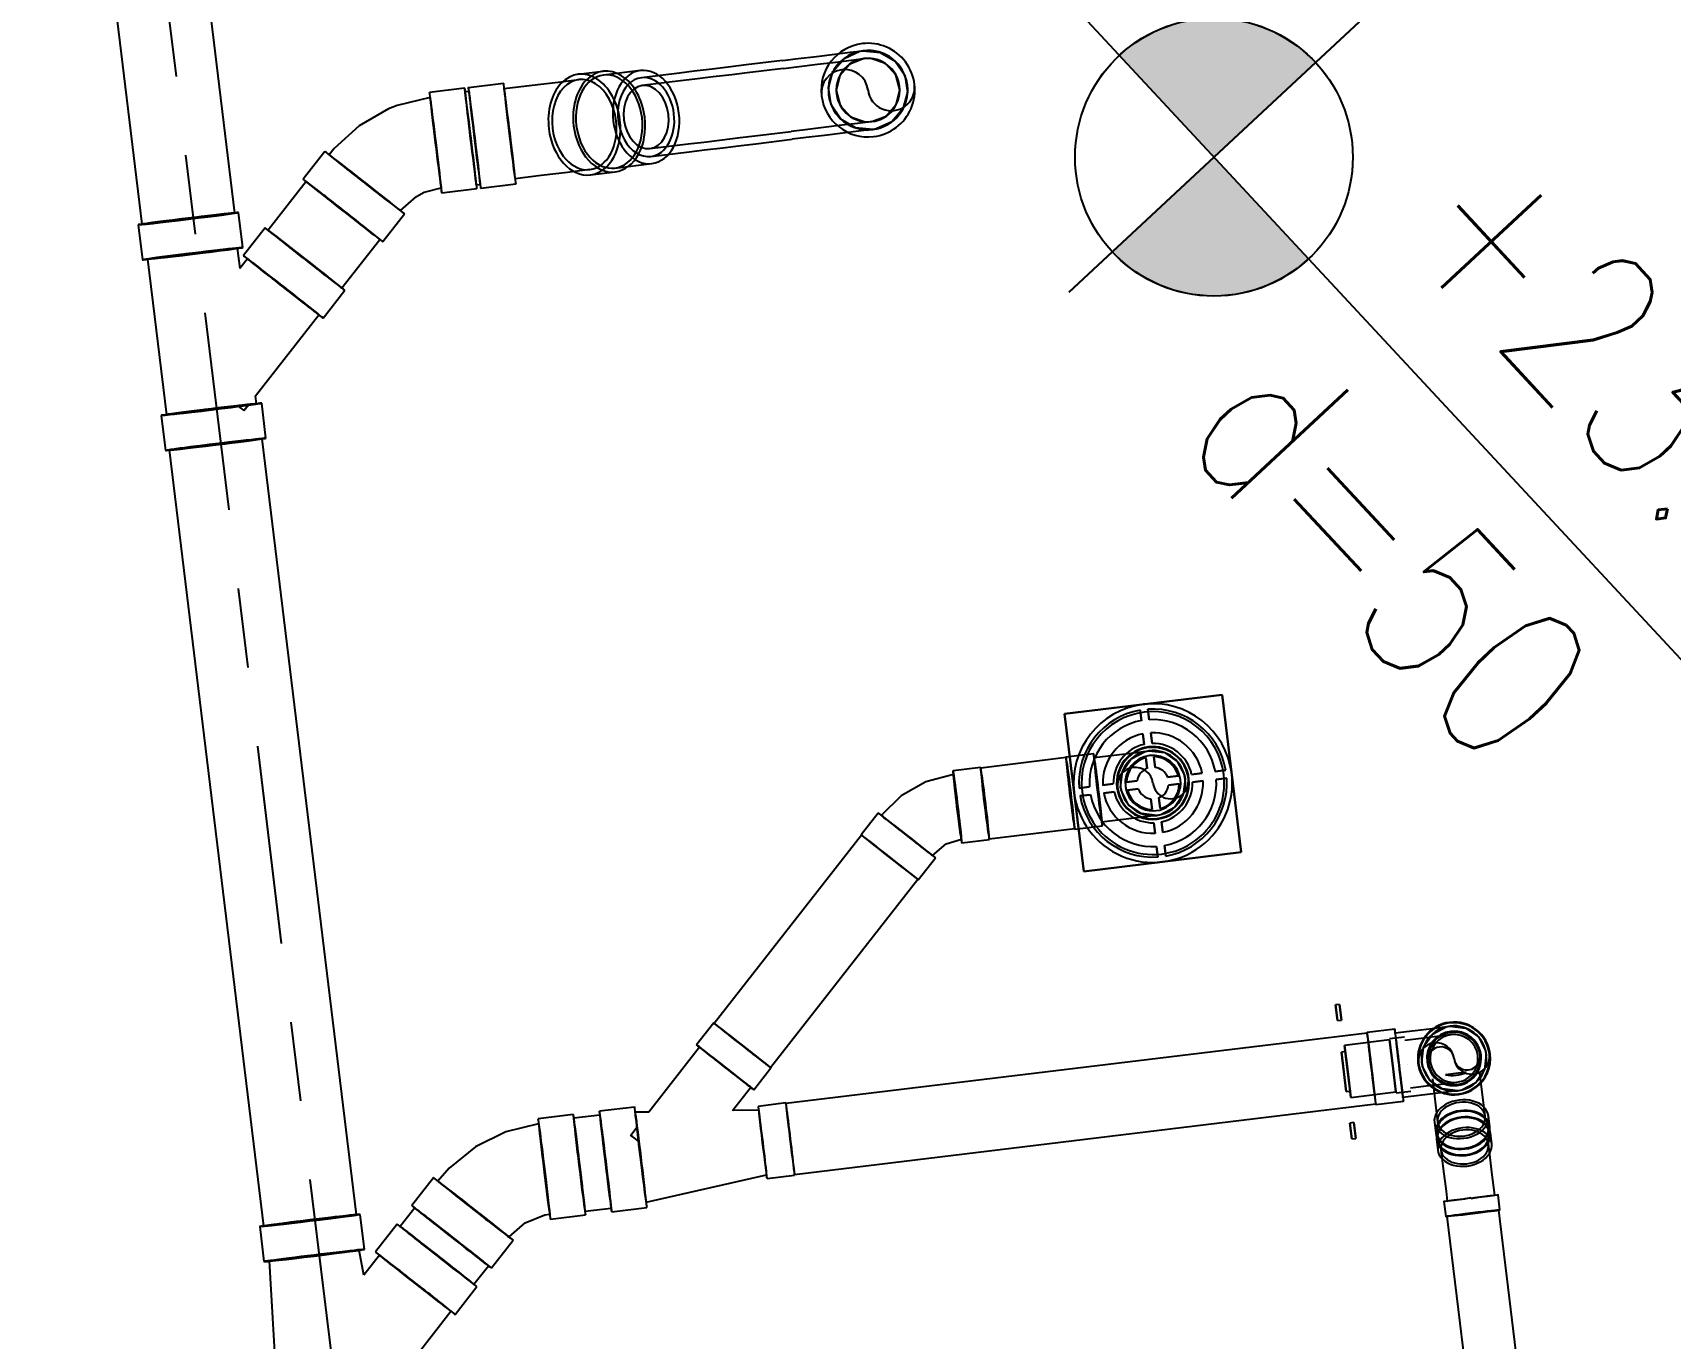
# Model space of a CAD drawing. Header units: inches. Extents: x 400392 to 401495, y 4543971 to 4544133.
# Drawn here: x 400461.586 to 400463.649, y 4544092.09 to 4544093.735 of the extents above; entities that cross this region are included whole.
import ezdxf

# ---------------------------------------------------------------- set-up
doc = ezdxf.new("R2010")
doc.units = ezdxf.units.IN
doc.header["$MEASUREMENT"] = 0
doc.linetypes.add('CENTER', pattern=[2, 1.25, -0.25, 0.25, -0.25])
doc.linetypes.add('CONTINU', pattern=[0])
doc.layers.add('A-DETL-GENF', color=92, linetype='Continuous', lineweight=9)
for name, color, linetype in [('kolon tarama prota', 252, 'Continuous'), ('skesit prota', 7, 'Continuous'), ('st-s_level (kot)', 6, 'Continuous'), ('st-s_levelmark (kot işareti)', 4, 'Continuous')]:
    doc.layers.add(name, color=color, linetype=linetype)
doc.styles.add('OLCU', font='romanstw.shx')

# ---------------------------------------------------------------- blocks, each defined once
blk = doc.blocks.new('+24.06 mekanik')
at = {"layer": 'kolon tarama prota', "color": 253}
for p, q in [((7094.7, 165322.9), (7039.8, 165322.9)), ((7108.2, 165327), (7094.7, 165327)), ((7116.4, 165325.7), (7108.2, 165325.7)), ((7129.9, 165327), (7116.4, 165327)), ((7214, 165327), (7194.9, 165327)), ((7608.5, 165325.7), (7214, 165325.7)), ((7036.8, 165305.9), (7036.8, 165279.5)), ((7039.8, 165262.5), (7094.7, 165262.5)), ((7094.7, 165258.4), (7108.2, 165258.4)), ((7108.2, 165259.7), (7116.4, 165259.7)), ((7116.4, 165258.4), (7129.9, 165258.4)), ((7194.9, 165258.4), (7214, 165258.4)), ((7214, 165259.7), (7608.5, 165259.7)), ((6971.8, 165222.9), (6971.8, 165187.9)), ((6983.3, 165233.9), (6983.3, 165214.9)), ((7017.6, 165233.9), (7017.6, 165233.9)), ((7017.6, 165233.9), (7017.6, 165233.9)), ((7017.6, 165233.9), (7017.6, 165233.9)), ((7017.6, 165233.9), (7017.6, 165233.9)), ((7051.9, 165214.9), (7051.9, 165233.9)), ((7063.4, 165187.9), (7063.4, 165222.9)), ((6984.6, 165214.9), (6984.6, 165157.7)), ((6984.6, 165214.9), (7017.6, 165214.9)), ((7017.6, 165214.9), (6984.6, 165214.9)), ((7017.6, 165214.9), (7050.6, 165214.9)), ((7050.6, 165214.9), (7017.6, 165214.9)), ((7017.6, 165214.9), (7017.6, 165214.9)), ((7017.6, 165214.9), (7017.6, 165214.9)), ((7050.6, 165157.7), (7050.6, 165214.9)), ((6972.6, 165187.9), (6972.6, 164450)), ((7062.6, 164450), (7062.6, 165187.9)), ((6932.6, 165157.7), (6932.6, 165152.7)), ((6932.6, 165157.7), (6952.6, 165157.7)), ((6952.6, 165157.7), (6932.6, 165157.7)), ((6952.6, 165152.7), (6952.6, 165157.7)), ((6984.6, 165157.7), (7017.6, 165157.7)), ((7017.6, 165157.7), (6984.6, 165157.7)), ((6992.6, 165157.7), (6992.6, 165152.7)), ((6992.6, 165157.7), (7042.6, 165157.7)), ((7042.6, 165157.7), (6992.6, 165157.7)), ((7017.6, 165157.7), (7050.6, 165157.7)), ((7050.6, 165157.7), (7017.6, 165157.7)), ((7042.6, 165152.7), (7042.6, 165157.7)), ((7082.6, 165157.7), (7082.6, 165152.7)), ((7082.6, 165157.7), (7102.6, 165157.7)), ((7102.6, 165157.7), (7082.6, 165157.7)), ((7102.6, 165152.7), (7102.6, 165157.7)), ((6932.6, 165152.7), (6952.6, 165152.7)), ((6952.6, 165152.7), (6932.6, 165152.7)), ((6992.6, 165152.7), (7042.6, 165152.7)), ((7042.6, 165152.7), (6992.6, 165152.7)), ((7082.6, 165152.7), (7102.6, 165152.7)), ((7102.6, 165152.7), (7082.6, 165152.7)), ((6727.5, 165057.8), (6527.5, 165057.8)), ((6527.5, 165057.8), (6527.5, 164857.8)), ((6527.5, 164857.8), (6527.5, 165057.8)), ((6527.5, 165057.8), (6727.5, 165057.8)), ((6527.5, 165057.8), (6527.5, 165057.8)), ((6727.5, 164857.8), (6727.5, 165057.8)), ((6727.5, 165057.8), (6727.5, 164857.8)), ((6727.5, 165057.8), (6727.5, 165057.8)), ((6622.5, 165051), (6622.5, 165037.6)), ((6622.5, 165037.6), (6622.5, 165051)), ((6622.5, 165051), (6622.5, 165051)), ((6622.5, 165037.6), (6622.5, 165037.6)), ((6632.5, 165037.6), (6632.5, 165051)), ((6632.5, 165051), (6632.5, 165037.6)), ((6632.5, 165051), (6632.5, 165051)), ((6632.5, 165037.6), (6632.5, 165037.6)), ((6622.5, 165020.9), (6622.5, 165007.5)), ((6622.5, 165007.5), (6622.5, 165020.9)), ((6622.5, 165020.9), (6622.5, 165020.9)), ((6632.5, 165007.5), (6632.5, 165020.9)), ((6632.5, 165020.9), (6632.5, 165007.5)), ((6632.5, 165020.9), (6632.5, 165020.9)), ((6622.5, 165007.5), (6622.5, 165007.5)), ((6632.5, 165007.5), (6632.5, 165007.5)), ((6622.5, 164990.7), (6622.5, 164977.1)), ((6622.5, 164977.1), (6622.5, 164990.7)), ((6622.5, 164990.7), (6622.5, 164990.7)), ((6622.5, 164977.1), (6622.5, 164977.1)), ((6632.5, 164977.1), (6632.5, 164990.7)), ((6632.5, 164990.7), (6632.5, 164977.1)), ((6632.5, 164990.7), (6632.5, 164990.7)), ((6632.5, 164977.1), (6632.5, 164977.1)), ((6547.7, 164962.8), (6534.3, 164962.8)), ((6534.3, 164962.8), (6547.7, 164962.8)), ((6534.3, 164962.8), (6534.3, 164962.8)), ((6534.3, 164952.8), (6547.7, 164952.8)), ((6547.7, 164952.8), (6534.3, 164952.8)), ((6534.3, 164952.8), (6534.3, 164952.8)), ((6547.7, 164962.8), (6547.7, 164962.8)), ((6547.7, 164952.8), (6547.7, 164952.8)), ((6577.8, 164962.8), (6564.4, 164962.8)), ((6564.4, 164962.8), (6577.8, 164962.8)), ((6564.4, 164962.8), (6564.4, 164962.8)), ((6564.4, 164952.8), (6577.8, 164952.8)), ((6577.8, 164952.8), (6564.4, 164952.8)), ((6564.4, 164952.8), (6564.4, 164952.8)), ((6577.8, 164962.8), (6577.8, 164962.8)), ((6577.8, 164952.8), (6577.8, 164952.8)), ((6608.2, 164962.8), (6594.6, 164962.8)), ((6594.6, 164962.8), (6608.2, 164962.8)), ((6594.6, 164962.8), (6594.6, 164962.8)), ((6594.6, 164952.8), (6608.2, 164952.8)), ((6608.2, 164952.8), (6594.6, 164952.8)), ((6594.6, 164952.8), (6594.6, 164952.8)), ((6608.2, 164962.8), (6608.2, 164962.8)), ((6608.2, 164952.8), (6608.2, 164952.8)), ((6660.5, 164962.8), (6646.9, 164962.8)), ((6646.9, 164962.8), (6660.5, 164962.8)), ((6646.9, 164962.8), (6646.9, 164962.8)), ((6646.9, 164952.8), (6660.5, 164952.8)), ((6660.5, 164952.8), (6646.9, 164952.8)), ((6646.9, 164952.8), (6646.9, 164952.8)), ((6660.5, 164962.8), (6660.5, 164962.8)), ((6660.5, 164952.8), (6660.5, 164952.8)), ((6690.7, 164962.8), (6677.3, 164962.8)), ((6677.3, 164962.8), (6690.7, 164962.8)), ((6677.3, 164962.8), (6677.3, 164962.8)), ((6677.3, 164952.8), (6690.7, 164952.8)), ((6690.7, 164952.8), (6677.3, 164952.8)), ((6677.3, 164952.8), (6677.3, 164952.8)), ((6690.7, 164962.8), (6690.7, 164962.8)), ((6690.7, 164952.8), (6690.7, 164952.8)), ((6720.7, 164962.8), (6707.4, 164962.8)), ((6707.4, 164962.8), (6720.7, 164962.8)), ((6707.4, 164962.8), (6707.4, 164962.8)), ((6707.4, 164952.8), (6720.7, 164952.8)), ((6720.7, 164952.8), (6707.4, 164952.8)), ((6707.4, 164952.8), (6707.4, 164952.8)), ((6720.7, 164962.8), (6720.7, 164962.8)), ((6720.7, 164952.8), (6720.7, 164952.8)), ((6622.5, 164938.4), (6622.5, 164924.8)), ((6622.5, 164924.8), (6622.5, 164938.4)), ((6622.5, 164938.4), (6622.5, 164938.4)), ((6632.5, 164924.8), (6632.5, 164938.4)), ((6632.5, 164938.4), (6632.5, 164924.8)), ((6632.5, 164938.4), (6632.5, 164938.4)), ((6622.5, 164924.8), (6622.5, 164924.8)), ((6632.5, 164924.8), (6632.5, 164924.8)), ((6622.5, 164908), (6622.5, 164894.6)), ((6622.5, 164894.6), (6622.5, 164908)), ((6622.5, 164908), (6622.5, 164908)), ((6622.5, 164894.6), (6622.5, 164894.6)), ((6632.5, 164894.6), (6632.5, 164908)), ((6632.5, 164908), (6632.5, 164894.6)), ((6632.5, 164908), (6632.5, 164908)), ((6632.5, 164894.6), (6632.5, 164894.6)), ((6581.7, 164888), (6581.7, 164853)), ((6622.5, 164877.9), (6622.5, 164864.6)), ((6622.5, 164864.6), (6622.5, 164877.9)), ((6622.5, 164877.9), (6622.5, 164877.9)), ((6632.5, 164864.6), (6632.5, 164877.9)), ((6632.5, 164877.9), (6632.5, 164864.6)), ((6632.5, 164877.9), (6632.5, 164877.9)), ((6673.3, 164853), (6673.3, 164888)), ((6527.5, 164857.8), (6727.5, 164857.8)), ((6727.5, 164857.8), (6527.5, 164857.8)), ((6527.5, 164857.8), (6527.5, 164857.8)), ((6582.5, 164853), (6582.5, 164744.6)), ((6622.5, 164864.6), (6622.5, 164864.6)), ((6632.5, 164864.6), (6632.5, 164864.6)), ((6672.5, 164744.6), (6672.5, 164853)), ((6727.5, 164857.8), (6727.5, 164857.8)), ((6581.7, 164744.6), (6581.7, 164709.6)), ((6673.3, 164709.6), (6673.3, 164744.6)), ((6712.7, 164649.6), (6687.9, 164674.4)), ((6925, 164436.2), (6712.1, 164649.1)), ((5667.6, 164604.1), (5667.6, 164558.1)), ((5677.6, 164604.1), (5677.6, 164558.1)), ((5757.6, 164558.1), (5757.6, 164604.1)), ((5767.6, 164558.1), (5767.6, 164604.1)), ((6623.2, 164609.6), (6647.9, 164584.9)), ((6648.5, 164585.4), (6861.4, 164372.5)), ((5667.6, 164473.3), (5667.6, 164424.9)), ((5677.6, 164473.3), (5677.6, 164424.9)), ((5757.6, 164424.9), (5757.6, 164473.3)), ((5767.6, 164424.9), (5767.6, 164473.3)), ((6950.3, 164412), (6925.6, 164436.7)), ((6971.8, 164450), (6971.8, 164415)), ((7063.4, 164415), (7063.4, 164450)), ((5658.6, 164424.9), (5658.6, 164378)), ((5776.6, 164377.9), (5776.6, 164424.9)), ((6976.7, 164415), (6973.2, 164382.2)), ((7074.8, 164260.1), (7058.6, 164415)), ((6973.3, 164382.2), (6946.9, 164408.6)), ((5653.9, 164378), (5653.9, 164346.5)), ((5781.4, 164346.5), (5781.4, 164378)), ((6860.8, 164372), (6885.6, 164347.2)), ((6889, 164350.6), (6962.3, 164277.3)), ((6962.3, 164277.3), (6960.5, 164260.1)), ((5653.9, 164251.6), (5653.9, 164207.2)), ((5781.4, 164207.2), (5781.4, 164251.6)), ((6953.9, 164260.1), (6953.9, 164215.6)), ((6979.6, 164260.1), (6988.7, 164251)), ((6997.8, 164259.8), (6997.8, 164260.4)), ((7081.4, 164215.6), (7081.4, 164260.1)), ((6958.6, 164215.6), (6958.6, 164182.3)), ((7076.6, 164182.3), (7076.6, 164215.6)), ((5653.9, 164202.2), (5653.9, 164157.7)), ((5658.6, 164207.2), (5658.6, 164202.2)), ((5776.6, 164202.2), (5776.6, 164207.2)), ((5781.4, 164157.7), (5781.4, 164202.2)), ((6953.9, 164182.3), (6953.9, 164137.8)), ((7081.4, 164137.8), (7081.4, 164182.3)), ((5777.9, 164136), (5774.8, 164157.7)), ((6960.5, 164137.8), (6960.5, 164137.5)), ((7074.8, 164137.7), (7074.8, 164137.8)), ((5833.4, 164076.5), (5802, 164107.9)), ((7133.4, 164056.6), (7102, 164088.1)), ((5885, 164018.2), (5830.1, 164073.2)), ((7151.1, 164032.2), (7130.1, 164053.3)), ((7185.9, 164004.1), (7154.5, 164035.5)), ((5711.8, 164017.8), (5743.3, 163986.4)), ((5919.8, 163990.2), (5888.4, 164021.6)), ((5746.6, 163989.7), (5801.6, 163934.8)), ((6006.7, 163893.9), (5915.1, 163985.5)), ((7011.8, 163997.9), (7043.3, 163966.5)), ((7275.3, 163905.4), (7181.3, 163999.4)), ((7046.6, 163969.8), (7067.7, 163948.8)), ((7064.3, 163945.4), (7095.8, 163914)), ((5798.2, 163931.4), (5829.6, 163900)), ((5819.5, 163900.5), (5775.1, 163900.5)), ((5834.3, 163904.7), (5845.1, 163893.8)), ((6061.5, 163900.5), (6017, 163900.5)), ((7090.9, 163900.5), (7046.4, 163900.5)), ((7100.4, 163918.6), (7123.2, 163895.9)), ((5775.1, 163895.7), (4904.4, 163895.7)), ((5845.1, 163893.9), (5819.5, 163893.9)), ((6017, 163893.9), (6006.7, 163893.9)), ((6023.5, 163877.1), (6017, 163883.6)), ((7046.4, 163895.7), (6061.5, 163895.7)), ((7123.2, 163895.9), (7090.9, 163893.9)), ((6016.7, 163870.7), (6017.3, 163870.7)), ((4904.4, 163777.7), (5775.1, 163777.7)), ((5819.5, 163779.6), (6017, 163779.6)), ((6061.5, 163777.7), (7046.4, 163777.7)), ((7090.9, 163779.6), (7289.9, 163767.2)), ((5775.1, 163773), (5819.5, 163773)), ((6017, 163773), (6061.5, 163773)), ((7046.4, 163773), (7090.9, 163773))]:
    blk.add_line(p, q, dxfattribs=at)
at = {"layer": 'kolon tarama prota', "color": 253, "flags": 128}
for points in [[(6976.7, 165292.7), (6981.3, 165311.7), (6994.3, 165326.4), (7012.6, 165333.4), (7017.6, 165333.7)], [(7017.6, 165333.7), (7036.6, 165329), (7051.3, 165316.1), (7058.3, 165297.8), (7058.6, 165292.7)], [(7194.9, 165322.9), (7165.7, 165322.9), (7139.5, 165322.9), (7129.9, 165322.9)], [(6976.7, 165222.9), (6976.7, 165248.2), (6976.7, 165270), (6976.7, 165285.4), (6976.7, 165292.4), (6976.7, 165292.7)], [(7017.6, 165251.7), (6998.6, 165256.4), (6984, 165269.4), (6977, 165287.6), (6976.7, 165292.7)], [(6987.5, 165292.7), (6987.5, 165288), (6987.5, 165274.6), (6987.5, 165254.8), (6987.5, 165233.9)], [(7058.6, 165292.7), (7053.9, 165273.7), (7041, 165259), (7022.7, 165252.1), (7017.6, 165251.7)], [(7047.8, 165233.9), (7047.8, 165257), (7047.8, 165276.3), (7047.8, 165288.9), (7047.8, 165292.7)], [(7058.6, 165292.7), (7058.6, 165288), (7058.6, 165274.5), (7058.6, 165254), (7058.6, 165229.3), (7058.6, 165222.9)], [(7129.9, 165262.5), (7154, 165262.5), (7182.3, 165262.5), (7194.9, 165262.5)], [(6586.6, 164957.8), (6591.2, 164976.8), (6604.2, 164991.4), (6622.5, 164998.4), (6627.5, 164998.7)], [(6627.5, 164998.7), (6646.5, 164994.1), (6661.2, 164981.1), (6668.2, 164962.9), (6668.5, 164957.8)], [(6586.6, 164888), (6586.6, 164913.3), (6586.6, 164935.2), (6586.6, 164950.6), (6586.6, 164957.5), (6586.6, 164957.8)], [(6627.5, 164916.8), (6608.5, 164921.5), (6593.9, 164934.4), (6586.9, 164952.7), (6586.6, 164957.8)], [(6668.5, 164957.8), (6663.8, 164938.8), (6650.9, 164924.1), (6632.6, 164917.1), (6627.5, 164916.8)], [(6668.5, 164957.8), (6668.5, 164953.1), (6668.5, 164939.6), (6668.5, 164919), (6668.5, 164894.2), (6668.5, 164888)], [(5667.6, 164706.6), (5672.3, 164727.7), (5685.5, 164744.9), (5704.7, 164754.9), (5726.3, 164755.8), (5746.3, 164747.5), (5761, 164731.5), (5767.4, 164710.9), (5767.6, 164706.6)], [(5757.6, 164706.6), (5753, 164725.3), (5740, 164739.7), (5721.9, 164746.3), (5702.8, 164743.7), (5687.1, 164732.4), (5678.5, 164715), (5677.6, 164706.6)], [(5667.6, 164604.1), (5667.6, 164623.9), (5667.6, 164647.2), (5667.6, 164670.5), (5667.6, 164689.9), (5667.6, 164702.6), (5667.6, 164706.6)], [(5767.6, 164706.6), (5762.9, 164685.4), (5749.8, 164668.2), (5730.6, 164658.3), (5708.9, 164657.3), (5688.9, 164665.6), (5674.3, 164681.6), (5667.8, 164702.2), (5667.6, 164706.6)], [(5677.6, 164604.1), (5677.6, 164623.9), (5677.6, 164647.2), (5677.6, 164670.5), (5677.6, 164689.9), (5677.6, 164702.6), (5677.6, 164706.6)], [(5677.6, 164706.6), (5682.3, 164687.8), (5695.2, 164673.4), (5713.4, 164666.8), (5732.5, 164669.4), (5748.2, 164680.7), (5756.7, 164698.1), (5757.6, 164706.6)], [(5757.6, 164706.6), (5757.6, 164701.9), (5757.6, 164688.5), (5757.6, 164668.6), (5757.6, 164645.2), (5757.6, 164622), (5757.6, 164604.1)], [(5767.6, 164706.6), (5767.6, 164701.9), (5767.6, 164688.5), (5767.6, 164668.6), (5767.6, 164645.2), (5767.6, 164622), (5767.6, 164604.1)], [(6586.6, 164709.6), (6591.3, 164674), (6605.2, 164640.8), (6626.6, 164613)], [(6684.5, 164671), (6672.2, 164689.9), (6668.5, 164709.6)], [(5667.6, 164558.1), (5667.6, 164538.4), (5667.6, 164515), (5667.6, 164491.8), (5667.6, 164473.3)], [(5677.6, 164558.1), (5677.6, 164538.4), (5677.6, 164515), (5677.6, 164491.8), (5677.6, 164473.3)], [(5757.6, 164473.3), (5757.6, 164493.1), (5757.6, 164516.4), (5757.6, 164539.6), (5757.6, 164558.1)], [(5767.6, 164473.3), (5767.6, 164493.1), (5767.6, 164516.4), (5767.6, 164539.6), (5767.6, 164558.1)], [(5660.5, 164251.6), (5660.5, 164287.1), (5660.5, 164320.1), (5660.5, 164346.5)], [(5774.8, 164346.5), (5774.8, 164318.1), (5774.8, 164284.9), (5774.8, 164251.6)], [(5660.5, 164157.7), (5665.2, 164115.4), (5668.3, 164103.7)], [(5797.3, 164103.3), (5781.9, 164125.4), (5777.9, 164136)], [(6960.5, 164137.5), (6965.3, 164095.2), (6979.4, 164055), (7002, 164018.9), (7016.5, 164002.6)], [(7097.3, 164083.4), (7081.9, 164105.5), (7075, 164131.5), (7074.8, 164137.7)], [(5668.3, 164103.7), (5684.8, 164064.4), (5709.6, 164029.8), (5716.5, 164022.5)]]:
    blk.add_lwpolyline(points, dxfattribs=at)
at = {"layer": 'kolon tarama prota', "color": 253}
for centre, radius, start, end in [((7017.6, 165292.7), 45.8, 0, 180), ((7017.6, 165292.7), 45.8, 0, 180), ((7017.6, 165292.7), 45.8, 90, 270), ((7017.6, 165292.7), 45.8, 90, 270), ((7017.6, 165292.7), 45, 0, 180), ((7017.6, 165292.7), 41, 90, 270), ((7017.6, 165292.7), 34.3, 0, 180), ((7017.6, 165292.7), 34.3, 0, 180), ((7017.6, 165292.7), 34.3, 90, 270), ((7017.6, 165292.7), 34.3, 90, 270), ((7017.6, 165292.7), 33, 0, 180), ((7017.6, 165292.7), 30.2, 90, 270), ((7017.6, 165292.7), 45.8, 270, 90), ((7017.6, 165292.7), 45.8, 270, 90), ((7017.6, 165315.2), 22.5, 270, 90), ((7017.6, 165292.7), 41, 270, 90), ((7017.6, 165292.7), 34.3, 270, 90), ((7017.6, 165292.7), 34.3, 270, 90), ((7017.6, 165309.2), 16.5, 270, 90), ((7017.6, 165292.7), 30.2, 270, 90), ((7017.6, 165292.7), 45.8, 180, 0), ((7017.6, 165292.7), 45.8, 180, 0), ((7017.6, 165292.7), 45, 180, 0), ((7017.6, 165292.7), 34.3, 180, 0), ((7017.6, 165292.7), 34.3, 180, 0), ((7017.6, 165292.7), 33, 180, 0), ((7017.6, 165270.2), 22.5, 90, 270), ((7017.6, 165276.2), 16.5, 90, 270), ((6627.5, 164957.8), 100, 90, 270), ((6627.5, 164957.8), 100, 90, 270), ((6627.5, 164957.8), 100, 270, 90), ((6627.5, 164957.8), 100, 270, 90), ((6627.5, 164957.8), 93.3, 93.0709, 176.9291), ((6627.5, 164957.8), 93.3, 93.0709, 176.9291), ((6627.5, 164957.8), 90, 90, 270), ((6627.5, 164957.8), 90, 90, 270), ((6627.5, 164957.8), 80, 93.5833, 176.4167), ((6627.5, 164957.8), 80, 93.5833, 176.4167), ((6627.5, 164957.8), 90, 270, 90), ((6627.5, 164957.8), 90, 270, 90), ((6627.5, 164957.8), 93.3, 3.0709, 86.9291), ((6627.5, 164957.8), 93.3, 3.0709, 86.9291), ((6627.5, 164957.8), 80, 3.5833, 86.4167), ((6627.5, 164957.8), 80, 3.5833, 86.4167), ((6627.5, 164957.8), 63.3, 94.5281, 175.4719), ((6627.5, 164957.8), 63.3, 94.5281, 175.4719), ((6627.5, 164957.8), 63.3, 4.5281, 85.4719), ((6627.5, 164957.8), 63.3, 4.5281, 85.4719), ((6627.5, 164957.8), 50, 95.7392, 174.2608), ((6627.5, 164957.8), 50, 95.7392, 174.2608), ((6627.5, 164957.8), 45.8, 90, 270), ((6627.5, 164957.8), 45.8, 90, 270), ((6627.5, 164957.8), 45, 0, 180), ((6627.5, 164957.8), 41, 90, 270), ((6627.5, 164957.8), 35, 90, 270), ((6627.5, 164957.8), 35, 90, 270), ((6627.5, 164957.8), 45.8, 270, 90), ((6627.5, 164957.8), 45.8, 270, 90), ((6627.5, 164980.3), 22.5, 270, 90), ((6627.5, 164957.8), 41, 270, 90), ((6627.5, 164957.8), 35, 270, 90), ((6627.5, 164957.8), 35, 270, 90), ((6627.5, 164957.8), 50, 5.7392, 84.2608), ((6627.5, 164957.8), 50, 5.7392, 84.2608), ((6627.5, 164957.8), 33.3, 98.6269, 171.3731), ((6627.5, 164957.8), 33.3, 98.6269, 171.3731), ((6627.5, 164957.8), 20, 104.4775, 165.5225), ((6627.5, 164957.8), 20, 104.4775, 165.5225), ((6627.5, 164957.8), 33.3, 8.6269, 81.3731), ((6627.5, 164957.8), 33.3, 8.6269, 81.3731), ((6627.5, 164957.8), 20, 14.4775, 75.5225), ((6627.5, 164957.8), 20, 14.4775, 75.5225), ((6627.5, 164957.8), 93.3, 183.0709, 266.9291), ((6627.5, 164957.8), 93.3, 183.0709, 266.9291), ((6627.5, 164957.8), 80, 183.5833, 266.4167), ((6627.5, 164957.8), 80, 183.5833, 266.4167), ((6627.5, 164957.8), 63.3, 184.5281, 265.4719), ((6627.5, 164957.8), 63.3, 184.5281, 265.4719), ((6627.5, 164957.8), 50, 185.7392, 264.2608), ((6627.5, 164957.8), 50, 185.7392, 264.2608), ((6627.5, 164957.8), 45, 180, 0), ((6627.5, 164957.8), 33.3, 188.6269, 261.3731), ((6627.5, 164957.8), 33.3, 188.6269, 261.3731), ((6627.5, 164935.3), 22.5, 90, 270), ((6627.5, 164957.8), 20, 194.4775, 255.5225), ((6627.5, 164957.8), 20, 194.4775, 255.5225), ((6627.5, 164957.8), 80, 273.5833, 356.4167), ((6627.5, 164957.8), 93.3, 273.0709, 356.9291), ((6627.5, 164957.8), 20, 284.4775, 345.5225), ((6627.5, 164957.8), 33.3, 278.6269, 351.3731), ((6627.5, 164957.8), 50, 275.7392, 354.2608), ((6627.5, 164957.8), 63.3, 274.5281, 355.4719), ((6627.5, 164957.8), 93.3, 273.0709, 356.9291), ((6627.5, 164957.8), 80, 273.5833, 356.4167), ((6627.5, 164957.8), 33.3, 278.6269, 351.3731), ((6627.5, 164957.8), 20, 284.4775, 345.5225), ((6627.5, 164957.8), 63.3, 274.5281, 355.4719), ((6627.5, 164957.8), 50, 275.7392, 354.2608), ((5717.6, 164706.6), 59, 0, 180), ((5717.6, 164736.1), 29.5, 270, 90), ((5717.6, 164706.6), 50, 0, 180), ((5717.6, 164706.6), 50, 359.9974, 179.9974), ((5717.6, 164706.6), 50, 359.9974, 179.9974), ((5717.6, 164706.6), 40, 0, 180), ((5717.6, 164706.6), 40, 359.9974, 179.9974), ((5717.6, 164706.6), 40, 359.9974, 179.9974), ((5717.6, 164706.6), 59, 180, 0), ((5717.6, 164706.6), 50, 180, 0), ((5717.6, 164706.6), 50, 179.9974, 359.9974), ((5717.6, 164706.6), 50, 179.9974, 359.9974), ((5717.6, 164706.6), 40, 180, 0), ((5717.6, 164706.6), 40, 179.9974, 359.9974), ((5717.6, 164706.6), 40, 179.9974, 359.9974), ((5717.6, 164677.1), 29.5, 90, 270)]:
    blk.add_arc(centre, radius, start, end, dxfattribs=at)
for centre, major_axis, ratio, start_param, end_param in [((7094.7, 165292.7), (0, 34.3), 0.707107, 4.712389, 7.853982), ((7094.7, 165292.7), (0, 30.2), 0.707107, 4.712389, 7.853982), ((7108.2, 165292.7), (0, 34.3), 0.707107, 4.712389, 7.853982), ((7108.2, 165292.7), (0, 33), 0.707107, 0, 1.570796), ((7116.4, 165292.7), (0, 34.3), 0.707107, 4.712389, 7.853982), ((7116.4, 165292.7), (0, 33), 0.707107, 0, 1.570796), ((7129.9, 165292.7), (0, 34.3), 0.707107, 4.712389, 7.853982), ((7108.2, 165292.7), (0, 33), 0.707107, 4.712389, 6.283185), ((7129.9, 165292.7), (0, 30.2), 0.707107, 4.712389, 7.853982), ((7116.4, 165292.7), (0, 33), 0.707107, 4.712389, 6.283185), ((7194.9, 165292.7), (0, 34.3), 0.01, 4.712389, 7.853982), ((7194.9, 165292.7), (0, 30.2), 0.01, 4.712389, 7.853982), ((7214, 165292.7), (0, 34.3), 0.01, 4.712389, 7.853982), ((7214, 165292.7), (0, 33), 0.01, 0, 1.570796), ((7214, 165292.7), (0, 33), 0.01, 4.712389, 6.283185), ((7017.6, 165292.7), (0, 30.2), 0.707107, 4.712389, 5.165678), ((7017.6, 165292.7), (0, 30.2), 0.707107, 4.2591, 4.712389), ((7094.7, 165292.7), (0, 34.3), 0.707107, 1.570796, 4.712389), ((7094.7, 165292.7), (0, 30.2), 0.707107, 1.570796, 4.712389), ((7108.2, 165292.7), (0, 34.3), 0.707107, 1.570796, 4.712389), ((7108.2, 165292.7), (0, 33), 0.707107, 1.570796, 3.141593), ((7116.4, 165292.7), (0, 34.3), 0.707107, 1.570796, 4.712389), ((7116.4, 165292.7), (0, 33), 0.707107, 1.570796, 3.141593), ((7129.9, 165292.7), (0, 34.3), 0.707107, 1.570796, 4.712389), ((7108.2, 165292.7), (0, 33), 0.707107, 3.141593, 4.712389), ((7129.9, 165292.7), (0, 30.2), 0.707107, 1.570796, 4.712389), ((7116.4, 165292.7), (0, 33), 0.707107, 3.141593, 4.712389), ((7194.9, 165292.7), (0, 34.3), 0.01, 1.570796, 4.712389), ((7194.9, 165292.7), (0, 30.2), 0.01, 1.570796, 4.712389), ((7214, 165292.7), (0, 34.3), 0.01, 1.570796, 4.712389), ((7214, 165292.7), (0, 33), 0.01, 1.570796, 3.141593), ((7214, 165292.7), (0, 33), 0.01, 3.141593, 4.712389), ((7017.6, 165222.9), (45.8, 0), 0.01, 1.570796, 4.712389), ((7017.6, 165222.9), (-41, 0), 0.01, 4.712389, 7.853982), ((7017.6, 165222.9), (45.8, 0), 0.01, 4.712389, 7.853982), ((7017.6, 165222.9), (41, 0), 0.01, 4.712389, 7.853982), ((7017.6, 165187.9), (45.8, 0), 0.01, 1.570796, 4.712389), ((7017.6, 165187.9), (45, 0), 0.01, 1.570796, 3.141593), ((7017.6, 165187.9), (45, 0), 0.01, 3.141593, 4.712389), ((7017.6, 165187.9), (45.8, 0), 0.01, 4.712389, 7.853982), ((7017.6, 165187.9), (45, 0), 0.01, 0, 1.570796), ((7017.6, 165187.9), (45, 0), 0.01, 4.712389, 6.283185), ((6627.5, 164888), (45.8, 0), 0.019872, 1.570796, 4.712389), ((6627.5, 164888), (-41, 0), 0.019872, 4.712389, 7.853982), ((6627.5, 164888), (-45.8, 0), 0.019872, 1.570796, 4.712389), ((6627.5, 164888), (41, 0), 0.019872, 4.712389, 7.853982), ((6627.5, 164853), (-45.8, 0), 0.019872, 4.712389, 7.853982), ((6627.5, 164853), (45, 0), 0.008376, 1.570796, 3.141593), ((6627.5, 164853), (45, 0), 0.008376, 3.141593, 4.712389), ((6627.5, 164853), (45.8, 0), 0.019872, 4.712389, 7.853982), ((6627.5, 164853), (-45, 0), 0.008376, 3.141593, 4.712389), ((6627.5, 164853), (-45, 0), 0.008376, 1.570796, 3.141593), ((6627.5, 164744.6), (45.8, 0), 0.019872, 6.272968, 9.414561), ((6627.5, 164744.6), (-45, 0), 0.008376, 4.712389, 6.283185), ((6627.5, 164744.6), (45, 0), 0.008376, 0, 1.570796), ((6627.5, 164744.6), (45.8, 0), 0.019872, 3.131375, 6.272968), ((6627.5, 164744.6), (-45, 0), 0.008376, 0, 1.570796), ((6627.5, 164744.6), (45, 0), 0.008376, 4.712389, 6.283185), ((6627.5, 164709.6), (45.8, 0), 0.019872, 3.131375, 6.272968), ((6627.5, 164709.6), (45.8, 0), 0.019872, 6.272968, 9.414561), ((6627.5, 164709.6), (-41, 0), 0.019872, 6.272968, 9.414561), ((6627.5, 164709.6), (41, 0), 0.019872, 6.272968, 9.414561), ((6655.5, 164642), (32.4, 32.4), 0.006828, 3.120315, 6.261908), ((6655.5, 164642), (32.4, 32.4), 0.006828, 6.261908, 9.4035), ((6655.5, 164642), (29, 29), 0.006828, 3.120315, 6.261908), ((6655.5, 164642), (29, 29), 0.006828, 6.261908, 9.4035), ((6680.3, 164617.3), (32.4, 32.4), 0.006828, 3.120315, 6.261908), ((6680.3, 164617.3), (32.4, 32.4), 0.006828, 6.261908, 9.4035), ((6680.3, 164617.3), (31.8, 31.8), 0.006828, 0, 1.570796), ((6680.3, 164617.3), (31.8, 31.8), 0.006828, 4.712389, 6.283185), ((6680.3, 164617.3), (31.8, 31.8), 0.006828, 1.570796, 3.141593), ((6680.3, 164617.3), (31.8, 31.8), 0.006828, 3.141593, 4.712389), ((5717.6, 164424.9), (-59, 0), 0.707107, 4.712389, 6.283185), ((5717.6, 164424.9), (-50, 0), 0.707107, 3.141593, 6.283185), ((5717.6, 164424.9), (-59, 0), 0.707107, 3.141593, 4.712389), ((5717.6, 164424.9), (-40, 0), 0.707107, 3.141593, 6.283185), ((6893.2, 164404.3), (32.4, 32.4), 0.006828, 6.276358, 9.41795), ((6893.2, 164404.3), (32.4, 32.4), 0.006828, 3.134765, 6.276358), ((6893.2, 164404.3), (31.8, 31.8), 0.006828, 0, 1.570796), ((6893.2, 164404.3), (31.8, 31.8), 0.006828, 4.712389, 6.283185), ((7017.6, 164450), (45.8, 0), 0.009656, 0, 3.141593), ((7017.6, 164450), (45.8, 0), 0.009656, 3.141593, 6.283185), ((7017.6, 164450), (45, 0), 0.01, 1.570796, 3.141593), ((7017.6, 164450), (45, 0), 0.01, 3.141593, 4.712389), ((7017.6, 164450), (45, 0), 0.01, 0, 1.570796), ((7017.6, 164450), (45, 0), 0.01, 4.712389, 6.283185), ((5717.6, 164378), (-63.8, 0), 0.707107, 4.71241, 7.854003), ((5717.6, 164424.9), (-59, 0), 0.707107, 0, 1.570796), ((5717.6, 164378), (-59, 0), 0.707107, 4.712389, 6.283185), ((5717.6, 164424.9), (-50, 0), 0.707107, 0, 3.141593), ((5717.6, 164424.9), (40, 0), 0.707107, 3.141593, 6.283185), ((5717.6, 164424.9), (-59, 0), 0.707107, 1.570796, 3.141593), ((5717.6, 164378), (-63.8, 0), 0.707107, 1.570818, 4.71241), ((5717.6, 164378), (-59, 0), 0.707107, 3.141593, 4.712389), ((7017.6, 164415), (45.8, 0), 0.009656, 0, 3.141593), ((7017.6, 164415), (45.8, 0), 0.009656, 3.141593, 6.283185), ((6893.2, 164404.3), (31.8, 31.8), 0.006828, 1.570796, 3.141593), ((6893.2, 164404.3), (31.8, 31.8), 0.006828, 3.141593, 4.712389), ((6918, 164379.6), (32.4, 32.4), 0.006828, 6.276358, 9.41795), ((6918, 164379.6), (32.4, 32.4), 0.006828, 3.134765, 6.276358), ((6918, 164379.6), (29, 29), 0.006828, 6.276358, 9.41795), ((6918, 164379.6), (29, 29), 0.006828, 3.134765, 6.276358), ((5717.6, 164346.5), (-63.8, 0), 0.707107, 4.71241, 7.854003), ((5717.6, 164346.5), (-57.1, 0), 0.707107, 4.71241, 7.854003), ((5717.6, 164378), (-59, 0), 0.707107, 0, 1.570796), ((5717.6, 164346.5), (-63.8, 0), 0.707107, 1.570818, 4.71241), ((5717.6, 164346.5), (-57.1, 0), 0.707107, 1.570818, 4.71241), ((5717.6, 164378), (-59, 0), 0.707107, 1.570796, 3.141593), ((5717.6, 164251.6), (-63.8, 0), 0.007724, 4.712404, 7.853997), ((5717.6, 164251.6), (-57.1, 0), 0.007724, 4.712404, 7.853997), ((5717.6, 164251.6), (-57.1, 0), 0.007724, 1.570812, 4.712404), ((5717.6, 164251.6), (-63.8, 0), 0.007724, 1.570812, 4.712404), ((7017.6, 164260.1), (63.8, 0), 0.009656, 0, 3.141593), ((7017.6, 164260.1), (63.8, 0), 0.009656, 3.141593, 6.283185), ((7017.6, 164279.9), (29, 29), 0.006828, 2.320115, 3.134765), ((7017.6, 164279.9), (29, 29), 0.006828, 3.134765, 3.949415), ((7017.6, 164215.6), (63.8, 0), 0.009656, 0, 3.141593), ((7017.6, 164215.6), (63.8, 0), 0.009656, 3.141593, 6.283185), ((7017.6, 164215.6), (59, 0), 0.01, 1.570796, 3.141593), ((7017.6, 164215.6), (59, 0), 0.01, 3.141593, 4.712389), ((7017.6, 164215.6), (59, 0), 0.01, 0, 1.570796), ((7017.6, 164215.6), (59, 0), 0.01, 4.712389, 6.283185), ((5717.6, 164202.2), (63.8, 0), 0.007724, 0.002275, 3.143868), ((5717.6, 164207.2), (-63.8, 0), 0.007724, 4.712404, 7.853997), ((5717.6, 164202.2), (63.8, 0), 0.007724, 3.143868, 6.285461), ((5717.6, 164207.2), (-59, 0), 0.007724, 4.712389, 6.283185), ((5717.6, 164207.2), (-59, 0), 0.007724, 0, 1.570796), ((5717.6, 164202.2), (-59, 0), 0.007724, 4.712389, 6.283185), ((5717.6, 164202.2), (-59, 0), 0.007724, 0, 1.570796), ((5717.6, 164207.2), (-59, 0), 0.007724, 3.141593, 4.712389), ((5717.6, 164207.2), (-63.8, 0), 0.007724, 1.570812, 4.712404), ((5717.6, 164207.2), (-59, 0), 0.007724, 1.570796, 3.141593), ((5717.6, 164202.2), (-59, 0), 0.007724, 3.141593, 4.712389), ((5717.6, 164202.2), (-59, 0), 0.007724, 1.570796, 3.141593), ((7017.6, 164182.3), (63.8, 0), 0.01, 0.000017, 3.141609), ((7017.6, 164182.3), (63.8, 0), 0.01, 3.141609, 6.283202), ((7017.6, 164182.3), (59, 0), 0.01, 1.570796, 3.141593), ((7017.6, 164182.3), (59, 0), 0.01, 3.141593, 4.712389), ((7017.6, 164182.3), (59, 0), 0.01, 0, 1.570796), ((7017.6, 164182.3), (59, 0), 0.01, 4.712389, 6.283185), ((5717.6, 164157.7), (63.8, 0), 0.007724, 0.002275, 3.143868), ((5717.6, 164157.7), (63.8, 0), 0.007724, 3.143868, 6.285461), ((5717.6, 164157.7), (57.1, 0), 0.007724, 0.002275, 3.143868), ((5717.6, 164157.7), (57.1, 0), 0.007724, 3.143868, 6.285461), ((7017.6, 164137.8), (63.8, 0), 0.01, 0.000017, 3.141609), ((7017.6, 164137.8), (63.8, 0), 0.01, 3.141609, 6.283202), ((7017.6, 164137.8), (57.2, 0), 0.01, 0.000017, 3.141609), ((7017.6, 164137.8), (57.1, 0), 0.01, 3.141609, 6.283202), ((5756.9, 164062.9), (45.1, 45.1), 0.007071, 6.279333, 9.420926), ((5756.9, 164062.9), (45.1, 45.1), 0.007071, 3.13774, 6.279333), ((5756.9, 164062.9), (40.4, 40.4), 0.007071, 6.279333, 9.420926), ((5756.9, 164062.9), (40.4, 40.4), 0.007071, 3.13774, 6.279333), ((7056.9, 164043), (45.1, 45.1), 0.007083, 6.276127, 9.417719), ((7056.9, 164043), (45.1, 45.1), 0.007083, 3.134534, 6.276127), ((5788.3, 164031.4), (45.1, 45.1), 0.007071, 6.279333, 9.420926), ((5788.3, 164031.4), (45.1, 45.1), 0.007071, 3.13774, 6.279333), ((5788.3, 164031.4), (41.7, 41.7), 0.007071, 0, 1.570796), ((5788.3, 164031.4), (41.7, 41.7), 0.007071, 4.712389, 6.283185), ((7056.9, 164043), (40.4, 40.4), 0.007083, 6.276127, 9.417719), ((7056.9, 164043), (40.4, 40.4), 0.007083, 3.134534, 6.276127), ((7088.4, 164011.5), (45.1, 45.1), 0.007083, 6.276127, 9.417719), ((7088.4, 164011.5), (45.1, 45.1), 0.007083, 3.134534, 6.276127), ((7088.4, 164011.5), (41.7, 41.7), 0.007083, 0, 1.570796), ((7088.4, 164011.5), (41.7, 41.7), 0.007083, 4.712389, 6.283185), ((5788.3, 164031.4), (41.7, 41.7), 0.007071, 1.570796, 3.141593), ((5788.3, 164031.4), (41.7, 41.7), 0.007071, 3.141593, 4.712389), ((7109.4, 163990.5), (45.1, 45.1), 0.007083, 0.007083, 3.148676), ((7109.4, 163990.5), (45.1, 45.1), 0.007083, 3.148676, 6.290268), ((7109.4, 163990.5), (41.7, 41.7), 0.007083, 0, 1.570796), ((7109.4, 163990.5), (41.7, 41.7), 0.007083, 4.712389, 6.283185), ((5843.3, 163976.5), (45.1, 45.1), 0.007071, 0.007071, 3.148664), ((5843.3, 163976.5), (45.1, 45.1), 0.007071, 3.148664, 6.290256), ((5843.3, 163976.5), (41.7, 41.7), 0.007071, 0, 1.570796), ((5843.3, 163976.5), (41.7, 41.7), 0.007071, 4.712389, 6.283185), ((7088.4, 164011.5), (41.7, 41.7), 0.007083, 1.570796, 3.141593), ((7088.4, 164011.5), (41.7, 41.7), 0.007083, 3.141593, 4.712389), ((7140.9, 163959), (45.1, 45.1), 0.007083, 0.007083, 3.148676), ((7140.9, 163959), (45.1, 45.1), 0.007083, 3.148676, 6.290268), ((5874.7, 163945.1), (45.1, 45.1), 0.007071, 0.007071, 3.148664), ((5874.7, 163945.1), (45.1, 45.1), 0.007071, 3.148664, 6.290256), ((5874.7, 163945.1), (40.4, 40.4), 0.007071, 0.007071, 3.148664), ((5874.7, 163945.1), (40.4, 40.4), 0.007071, 3.148664, 6.290256), ((7109.4, 163990.5), (41.7, 41.7), 0.007083, 1.570796, 3.141593), ((7109.4, 163990.5), (41.7, 41.7), 0.007083, 3.141593, 4.712389), ((7140.9, 163959), (40.4, 40.4), 0.007083, 0.007083, 3.148676), ((7140.9, 163959), (40.4, 40.4), 0.007083, 3.148676, 6.290268), ((5843.3, 163976.5), (41.7, 41.7), 0.007071, 1.570796, 3.141593), ((5843.3, 163976.5), (41.7, 41.7), 0.007071, 3.141593, 4.712389), ((5775.1, 163836.7), (0, 63.8), 0.01, 0, 3.141593), ((5775.1, 163836.7), (0, 63.8), 0.01, 3.141593, 6.283185), ((5819.5, 163836.7), (0, 63.8), 0.01, 0, 3.141593), ((5819.5, 163836.7), (0, 63.8), 0.01, 3.141593, 6.283185), ((6017, 163836.7), (0, 63.8), 0.01, 0, 3.141593), ((6017, 163836.7), (0, 63.8), 0.01, 3.141593, 6.283185), ((6061.5, 163836.7), (0, 63.8), 0.01, 0, 3.141593), ((6061.5, 163836.7), (0, 63.8), 0.01, 3.141593, 6.283185), ((7046.4, 163836.7), (0, 63.8), 0.010017, 0, 3.141593), ((7046.4, 163836.7), (0, 63.8), 0.010017, 3.141593, 6.283185), ((7090.9, 163836.7), (0, 63.8), 0.010017, 0, 3.141593), ((7090.9, 163836.7), (0, 63.8), 0.010017, 3.141593, 6.283185), ((5775.1, 163836.7), (0, 59), 0.01, 0, 1.570796), ((5775.1, 163836.7), (0, 59), 0.01, 4.712389, 6.283185), ((5819.5, 163836.7), (0, 57.1), 0.01, 0, 3.141593), ((5819.5, 163836.7), (0, 57.2), 0.01, 3.141593, 6.283185), ((6017, 163836.7), (0, 57.2), 0.01, 0, 3.141593), ((6017, 163836.7), (0, 57.1), 0.01, 3.141593, 6.283185), ((6061.5, 163836.7), (0, 59), 0.009999, 0, 1.570796), ((6061.5, 163836.7), (0, 59), 0.009999, 4.712389, 6.283185), ((7046.4, 163836.7), (0, 59), 0.009999, 0, 1.570796), ((7046.4, 163836.7), (0, 59), 0.009999, 4.712389, 6.283185), ((5983.1, 163836.7), (40.4, 40.4), 0.007071, 0.007071, 0.579267), ((5983.1, 163836.7), (40.4, 40.4), 0.007071, 5.71806, 6.290256), ((5775.1, 163836.7), (0, 59), 0.01, 1.570796, 3.141593), ((5775.1, 163836.7), (0, 59), 0.01, 3.141593, 4.712389), ((6061.5, 163836.7), (0, 59), 0.009999, 1.570796, 3.141593), ((6061.5, 163836.7), (0, 59), 0.009999, 3.141593, 4.712389), ((7046.4, 163836.7), (0, 59), 0.009999, 1.570796, 3.141593), ((7046.4, 163836.7), (0, 59), 0.009999, 3.141593, 4.712389)]:
    blk.add_ellipse(centre, major_axis=major_axis, ratio=ratio, start_param=start_param, end_param=end_param, dxfattribs=at)
blk = doc.blocks.new('PLAN_KOT')
at = {"layer": 'st-s_levelmark (kot işareti)'}
h = blk.add_hatch(color=256, dxfattribs=at)
h.paths.add_polyline_path([(0, 17.5, 0.414214), (-17.5, 0), (0, 0)])
h.paths.add_polyline_path([(17.5, 0), (0, 0), (0, -17.5, 0.414214)])
for p, q in [((0, 25), (0, -25)), ((105, 0), (-25, 0))]:
    blk.add_line(p, q, dxfattribs=at)
blk.add_circle((0, 0), 17.5, dxfattribs=at)
at = {"layer": 'st-s_level (kot)', "color": 6, "style": 'OLCU', "width": 0.8}
for tag, p in [('KOT', (22.67, 9.78)), ('DÖŞEME_KALINLIĞI', (22.67, -27.63))]:
    blk.add_attdef(tag, p, '', height=20, dxfattribs=at)
blk = doc.blocks.new('A$C1a5ef8c2')
at = {"layer": 'skesit prota', "linetype": 'CENTER', "ltscale": 0.2}
blk.add_lwpolyline([(69.0168, 128.5897), (74.4951, 83.478), (75.0184, 84.1459), (74.125, 84.0374)], dxfattribs=at)
at = {"layer": 'A-DETL-GENF', "xscale": 0.001000000000024428, "yscale": 0.001000000000024428, "zscale": 0.001000000000024428, "rotation": 276.923993958082}
blk.add_blockref('+24.06 mekanik', (-93.1485, 104.8627), dxfattribs=at)
at = {"layer": 'st-s_level (kot)', "linetype": 'CONTINU', "ltscale": 0.1, "xscale": 0.01000000000024428, "yscale": 0.01000000000024428, "zscale": 0.01000000000024428, "rotation": 312.9239939580838}
blk.add_blockref('PLAN_KOT', (71.4821, 118.9581), dxfattribs=at).add_auto_attribs({'KOT': '+23.56', 'DÖŞEME_KALINLIĞI': 'd=50'})
at = {"layer": 'st-s_level (kot)', "color": 6, "style": 'OLCU', "width": 0.8}
for tag, p, rotation in [('D=60', (41.417, 99.58), 312.924), ('D=60', (34.9138, 96.8807), 312.924), ('D=60', (41.724, 89.5581), 312.924), ('D=60', (74.0724, 82.3654), 276.924), ('D=90', (58.4517, 80.8935), 312.924), ('D=60', (82.07, 73.7683), 276.924), ('D=60', (66.1695, 72.6971), 312.924), ('D=60', (59.5286, 70.1463), 312.924), ('D=60', (74.283, 63.9141), 312.924), ('D=60', (67.5232, 61.5504), 312.924), ('D=60', (81.9052, 55.7777), 312.924), ('D=60', (75.5177, 52.9544), 312.924), ('D=60', (83.5123, 44.3585), 312.924), ('D=60', (93.8675, 42.9534), 312.924), ('D=60', (102.2344, 34.1872), 312.924), ('D=60', (95.2184, 31.8097), 312.924), ('D=60', (99.2876, 27.6643), 312.924), ('+22.51', (112.2287, 23.9348), 312.924), ('+20.81', (108.552, 21.4997), 312.924), ('D=80', (97.1167, 17.5258), 312.924)]:
    blk.add_attdef(tag, p, '', height=0.2, rotation=rotation, dxfattribs=at)

msp = doc.modelspace()

# ---------------------------------------------------------------- linework, layer by layer
at = {"layer": 'skesit prota', "linetype": 'CENTER', "ltscale": 0.2}
msp.add_lwpolyline([(400460.6091, 4544103.2099), (400466.0874, 4544058.0981), (400466.6107, 4544058.766), (400465.7173, 4544058.6575)], dxfattribs=at)

# ---------------------------------------------------------------- block references
msp.add_blockref('A$C1a5ef8c2', (400391.5923, 4543974.6201))
at = {"layer": 'A-DETL-GENF', "xscale": 0.001000000000024428, "yscale": 0.001000000000024428, "zscale": 0.001000000000024428, "rotation": 276.923993958082}
msp.add_blockref('+24.06 mekanik', (400298.4438, 4544079.4828), dxfattribs=at)
at = {"layer": 'st-s_level (kot)', "linetype": 'CONTINU', "ltscale": 0.1, "xscale": 0.01000000000024428, "yscale": 0.01000000000024428, "zscale": 0.01000000000024428, "rotation": 312.9239939580838}
msp.add_blockref('PLAN_KOT', (400463.0744, 4544093.5783), dxfattribs=at).add_auto_attribs({'KOT': '+23.56', 'DÖŞEME_KALINLIĞI': 'd=50'})

doc.saveas('drawing.dxf')
